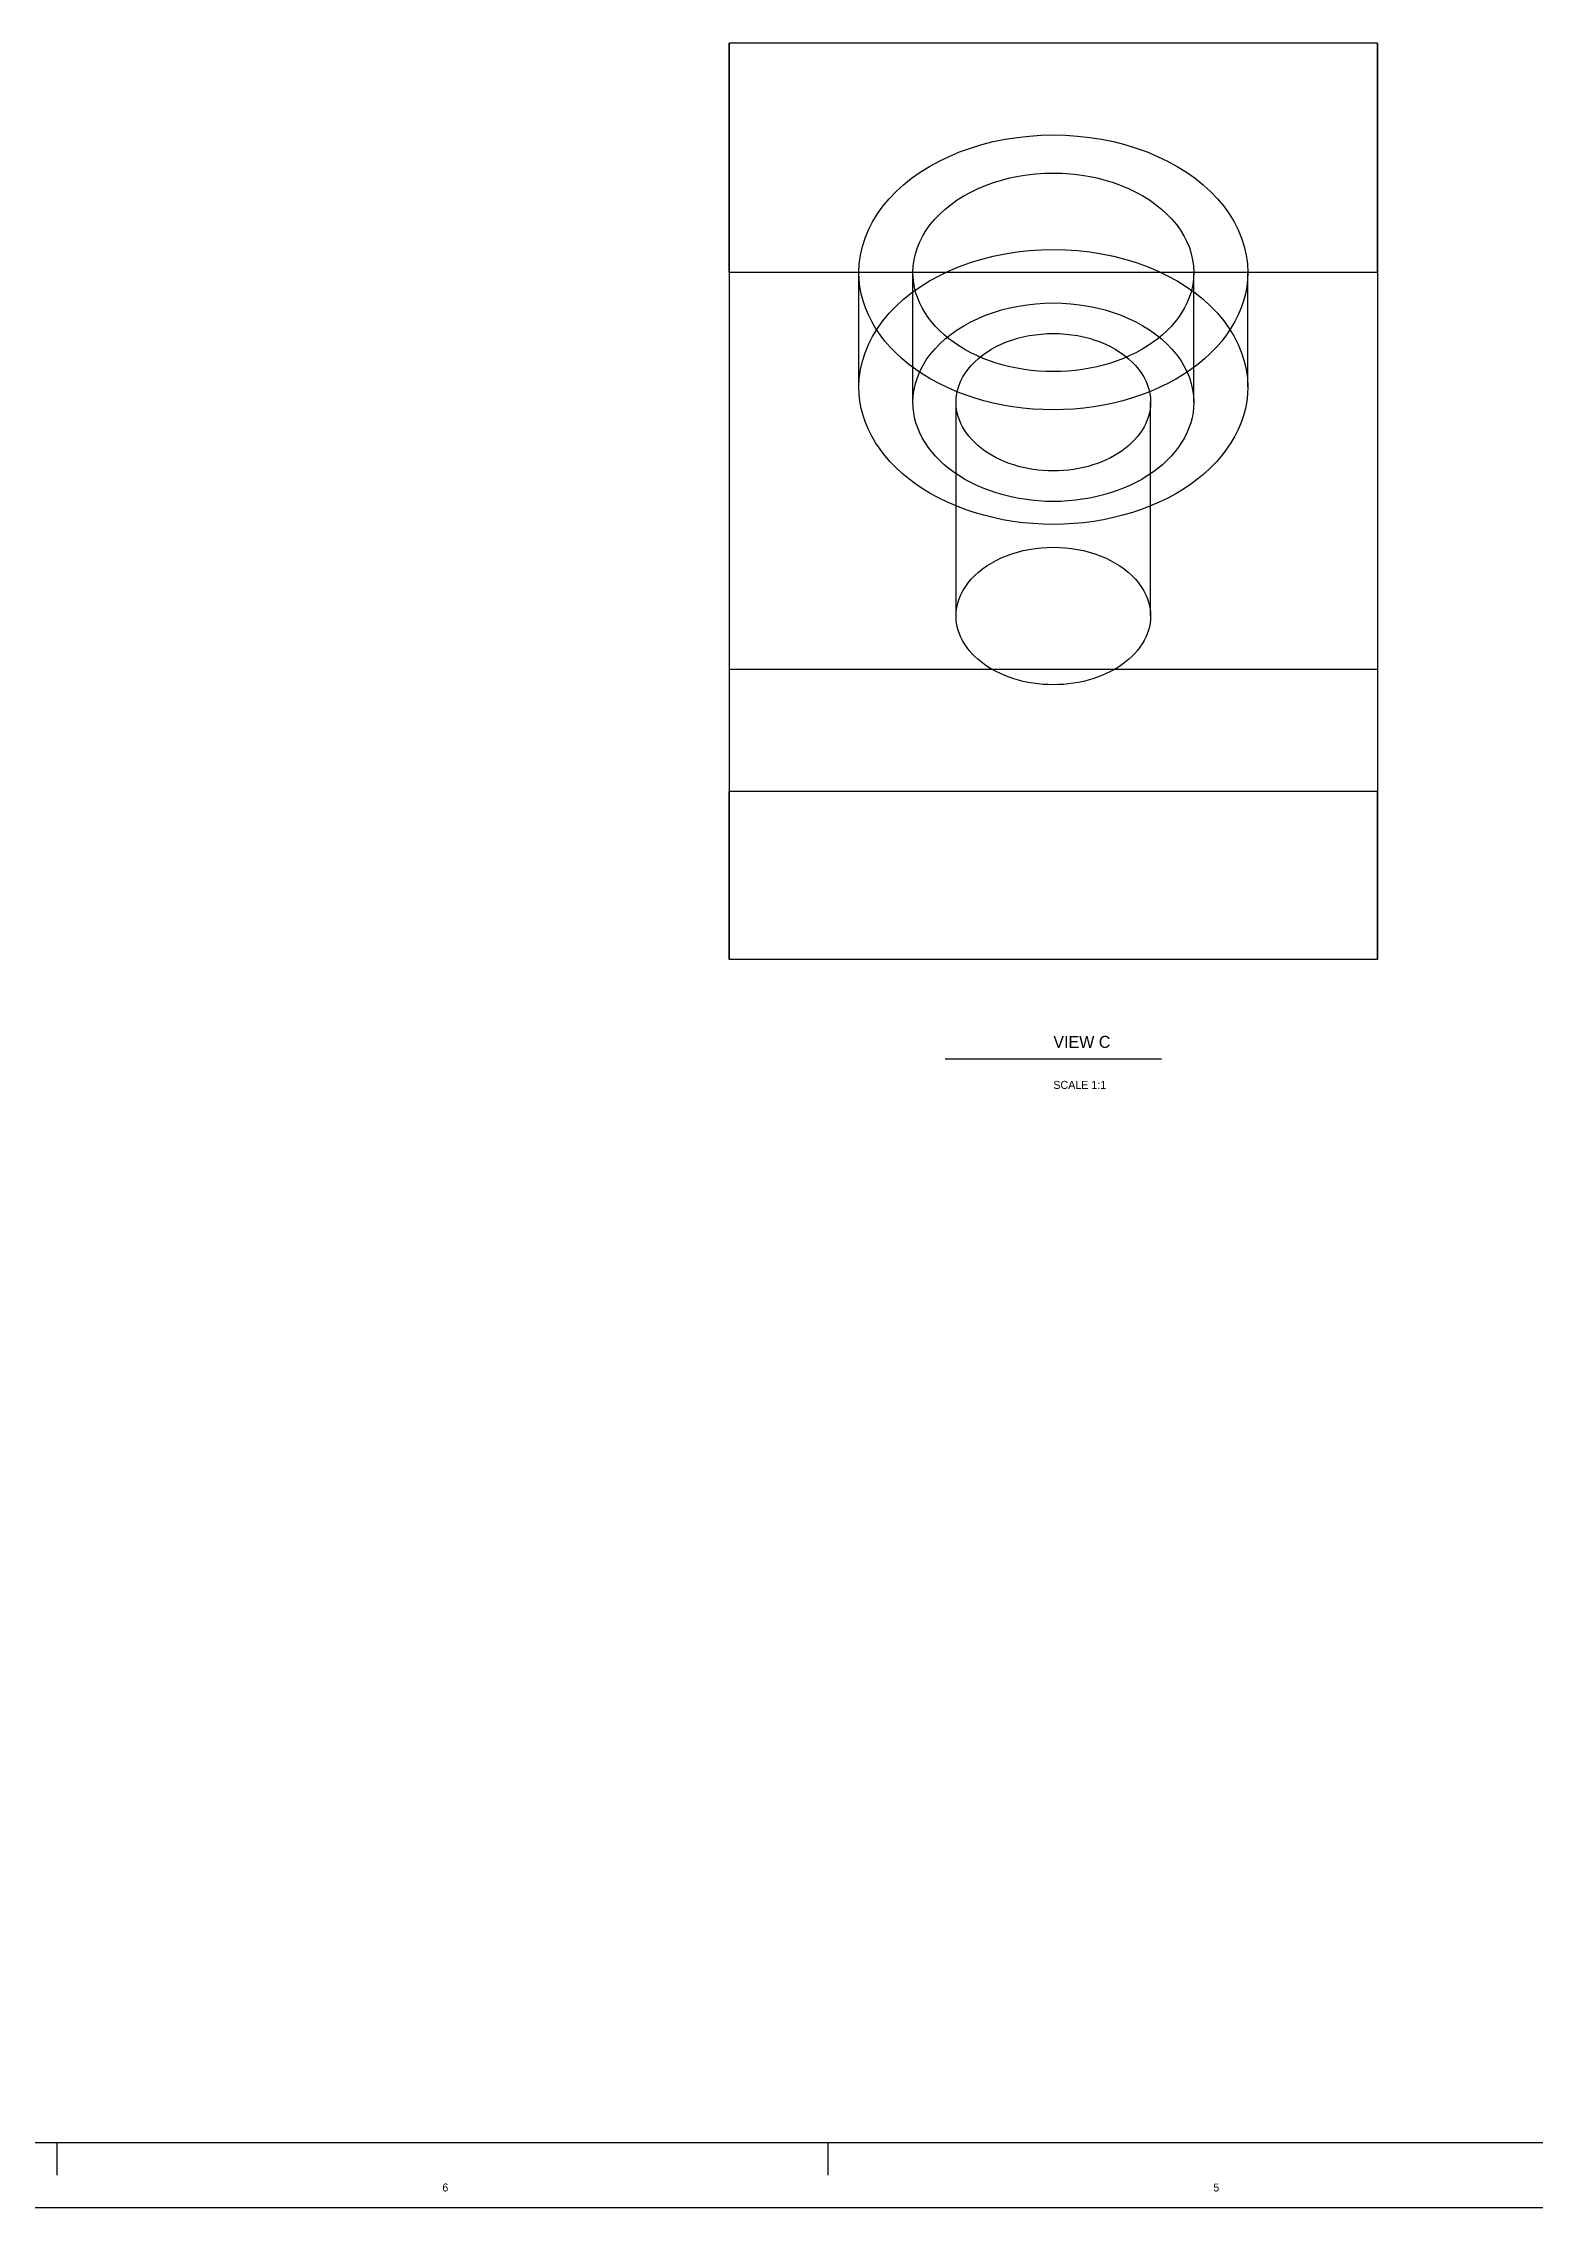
# Model space of a CAD drawing. Header units: metres. Extents: x 0 to 2245, y -1167 to 420.
# Drawn here: x 591 to 1113, y -1160 to -402 of the extents above; entities that cross this region are included whole.
import ezdxf

# ---------------------------------------------------------------- set-up
doc = ezdxf.new("R2010")
doc.units = ezdxf.units.M
for name, color, linetype in [('ANNOTATIONS', 3, 'CONTINUOUS'), ('BORDER', 7, 'CONTINUOUS'), ('VISIBLE', 7, 'CONTINUOUS')]:
    doc.layers.add(name, color=color, linetype=linetype)

msp = doc.modelspace()

# ---------------------------------------------------------------- linework, layer by layer
at = {"layer": 'BORDER'}
for p, q in [((907.09, -757.7), (982.68, -757.7)), ((2214.8, -1137.17), (56.69, -1137.17)), ((596.22, -1137.17), (596.22, -1148.5)), ((865.97, -1137.17), (865.97, -1148.5)), ((2237.48, -1159.84), (7.56, -1159.84))]:
    msp.add_line(p, q, dxfattribs=at)
at = {"layer": 'VISIBLE'}
for p, q in [((831.5, -402.33), (831.5, -621.48)), ((1058.27, -402.33), (831.5, -402.33)), ((831.5, -482.51), (831.5, -402.33)), ((1058.27, -402.33), (1058.27, -621.48)), ((1058.27, -482.51), (1058.27, -402.33)), ((912.08, -440.36), (915.89, -438.99)), ((915.89, -438.99), (919.82, -437.79)), ((919.82, -437.79), (923.86, -436.76)), ((923.86, -436.76), (927.99, -435.91)), ((927.99, -435.91), (932.17, -435.25)), ((932.17, -435.25), (936.38, -434.78)), ((936.38, -434.78), (940.63, -434.5)), ((940.63, -434.5), (944.88, -434.4)), ((944.88, -434.4), (949.14, -434.5)), ((949.14, -434.5), (953.38, -434.78)), ((953.38, -434.78), (957.6, -435.25)), ((957.6, -435.25), (961.78, -435.91)), ((961.78, -435.91), (965.91, -436.76)), ((965.91, -436.76), (969.95, -437.79)), ((969.95, -437.79), (973.88, -438.99)), ((973.88, -438.99), (977.68, -440.36)), ((898.33, -447.43), (901.53, -445.43)), ((901.53, -445.43), (904.89, -443.59)), ((904.89, -443.59), (908.42, -441.9)), ((908.42, -441.9), (912.08, -440.36)), ((977.68, -440.36), (981.35, -441.9)), ((981.35, -441.9), (984.87, -443.59)), ((984.87, -443.59), (988.23, -445.43)), ((988.23, -445.43), (991.43, -447.43)), ((887.43, -456.75), (889.84, -454.23)), ((889.84, -454.23), (892.48, -451.83)), ((892.48, -451.83), (895.31, -449.56)), ((895.31, -449.56), (898.33, -447.43)), ((913.57, -455.73), (916, -454.4)), ((916, -454.4), (918.55, -453.18)), ((918.55, -453.18), (921.19, -452.07)), ((921.19, -452.07), (923.94, -451.08)), ((923.94, -451.08), (926.78, -450.21)), ((926.78, -450.21), (929.7, -449.46)), ((929.7, -449.46), (932.68, -448.85)), ((932.68, -448.85), (935.7, -448.38)), ((935.7, -448.38), (938.74, -448.04)), ((938.74, -448.04), (941.81, -447.83)), ((941.81, -447.83), (944.88, -447.76)), ((944.88, -447.76), (947.96, -447.83)), ((947.96, -447.83), (951.02, -448.04)), ((951.02, -448.04), (954.07, -448.38)), ((954.07, -448.38), (957.08, -448.85)), ((957.08, -448.85), (960.07, -449.46)), ((960.07, -449.46), (962.99, -450.21)), ((962.99, -450.21), (965.82, -451.08)), ((965.82, -451.08), (968.57, -452.07)), ((968.57, -452.07), (971.22, -453.18)), ((971.22, -453.18), (973.76, -454.4)), ((973.76, -454.4), (976.19, -455.73)), ((991.43, -447.43), (994.45, -449.56)), ((994.45, -449.56), (997.29, -451.83)), ((997.29, -451.83), (999.92, -454.23)), ((999.92, -454.23), (1002.34, -456.75)), ((881.62, -464.81), (883.31, -462.04)), ((883.31, -462.04), (885.25, -459.35)), ((885.25, -459.35), (887.43, -456.75)), ((905.13, -462.09), (907.04, -460.35)), ((907.04, -460.35), (909.08, -458.71)), ((909.08, -458.71), (911.26, -457.17)), ((911.26, -457.17), (913.57, -455.73)), ((976.19, -455.73), (978.5, -457.17)), ((978.5, -457.17), (980.68, -458.71)), ((980.68, -458.71), (982.73, -460.35)), ((982.73, -460.35), (984.63, -462.09)), ((1002.34, -456.75), (1004.51, -459.35)), ((1004.51, -459.35), (1006.45, -462.04)), ((1006.45, -462.04), (1008.14, -464.81)), ((878.99, -470.53), (880.18, -467.64)), ((880.18, -467.64), (881.62, -464.81)), ((899.19, -469.73), (900.42, -467.73)), ((900.42, -467.73), (901.81, -465.78)), ((901.81, -465.78), (903.39, -463.9)), ((903.39, -463.9), (905.13, -462.09)), ((984.63, -462.09), (986.38, -463.9)), ((986.38, -463.9), (987.95, -465.78)), ((987.95, -465.78), (989.35, -467.73)), ((989.35, -467.73), (990.57, -469.73)), ((1008.14, -464.81), (1009.58, -467.64)), ((1009.58, -467.64), (1010.77, -470.53)), ((876.99, -479.47), (877.39, -476.45)), ((877.39, -476.45), (878.06, -473.47)), ((878.06, -473.47), (878.99, -470.53)), ((896.14, -478.14), (896.62, -475.98)), ((896.62, -475.98), (897.3, -473.86)), ((897.3, -473.86), (898.15, -471.77)), ((898.15, -471.77), (899.19, -469.73)), ((919.82, -477.87), (923.86, -476.84)), ((923.86, -476.84), (927.99, -476)), ((927.99, -476), (932.17, -475.34)), ((932.17, -475.34), (936.38, -474.87)), ((936.38, -474.87), (940.63, -474.58)), ((940.63, -474.58), (944.88, -474.49)), ((944.88, -474.49), (949.14, -474.58)), ((949.14, -474.58), (953.38, -474.87)), ((953.38, -474.87), (957.6, -475.34)), ((957.6, -475.34), (961.78, -476)), ((961.78, -476), (965.91, -476.84)), ((965.91, -476.84), (969.95, -477.87)), ((990.57, -469.73), (991.61, -471.77)), ((991.61, -471.77), (992.47, -473.86)), ((992.47, -473.86), (993.14, -475.98)), ((993.14, -475.98), (993.63, -478.14)), ((1010.77, -470.53), (1011.7, -473.47)), ((1011.7, -473.47), (1012.37, -476.45)), ((1012.37, -476.45), (1012.78, -479.47)), ((1058.27, -482.51), (831.5, -482.51)), ((831.5, -482.51), (831.5, -723.03)), ((876.85, -482.51), (876.99, -479.47)), ((876.94, -485.04), (876.85, -482.51)), ((876.85, -522.6), (876.85, -482.51)), ((895.75, -482.51), (895.85, -480.31)), ((895.82, -484.33), (895.75, -482.51)), ((895.75, -527.94), (895.75, -482.51)), ((896.02, -486.15), (895.82, -484.33)), ((895.85, -480.31), (896.14, -478.14)), ((901.53, -485.52), (904.89, -483.68)), ((904.89, -483.68), (908.42, -481.98)), ((908.42, -481.98), (912.08, -480.45)), ((912.08, -480.45), (915.89, -479.08)), ((915.89, -479.08), (919.82, -477.87)), ((969.95, -477.87), (973.88, -479.08)), ((973.88, -479.08), (977.68, -480.45)), ((977.68, -480.45), (981.35, -481.98)), ((981.35, -481.98), (984.87, -483.68)), ((984.87, -483.68), (988.23, -485.52)), ((993.63, -478.14), (993.92, -480.31)), ((993.95, -484.33), (993.75, -486.15)), ((993.92, -480.31), (994.02, -482.51)), ((994.02, -482.51), (993.95, -484.33)), ((994.02, -527.94), (994.02, -482.51)), ((1012.78, -479.47), (1012.91, -482.51)), ((1012.91, -482.51), (1012.82, -485.04)), ((1012.91, -522.6), (1012.91, -482.51)), ((1058.27, -482.51), (1058.27, -723.03)), ((877.23, -487.55), (876.94, -485.04)), ((877.69, -490.04), (877.23, -487.55)), ((878.34, -492.52), (877.69, -490.04)), ((889.84, -494.32), (892.48, -491.92)), ((892.48, -491.92), (895.31, -489.65)), ((895.31, -489.65), (898.33, -487.51)), ((896.36, -487.95), (896.02, -486.15)), ((896.82, -489.74), (896.36, -487.95)), ((897.42, -491.5), (896.82, -489.74)), ((898.15, -493.24), (897.42, -491.5)), ((898.33, -487.51), (901.53, -485.52)), ((988.23, -485.52), (991.43, -487.51)), ((991.43, -487.51), (994.45, -489.65)), ((992.34, -491.5), (991.61, -493.24)), ((992.94, -489.74), (992.34, -491.5)), ((993.41, -487.95), (992.94, -489.74)), ((993.75, -486.15), (993.41, -487.95)), ((994.45, -489.65), (997.29, -491.92)), ((997.29, -491.92), (999.92, -494.32)), ((1012.07, -490.04), (1011.43, -492.52)), ((1012.54, -487.55), (1012.07, -490.04)), ((1012.82, -485.04), (1012.54, -487.55)), ((879.17, -494.96), (878.34, -492.52)), ((880.18, -497.37), (879.17, -494.96)), ((881.36, -499.74), (880.18, -497.37)), ((882.72, -502.06), (881.36, -499.74)), ((883.31, -502.13), (885.25, -499.44)), ((885.25, -499.44), (887.43, -496.83)), ((887.43, -496.83), (889.84, -494.32)), ((899.01, -494.95), (898.15, -493.24)), ((899.99, -496.63), (899.01, -494.95)), ((901.1, -498.27), (899.99, -496.63)), ((902.33, -499.88), (901.1, -498.27)), ((903.68, -501.44), (902.33, -499.88)), ((913.57, -501.17), (916, -499.83)), ((916, -499.83), (918.55, -498.61)), ((918.55, -498.61), (921.19, -497.5)), ((921.19, -497.5), (923.94, -496.51)), ((923.94, -496.51), (926.78, -495.64)), ((926.78, -495.64), (929.7, -494.9)), ((929.7, -494.9), (932.68, -494.29)), ((932.68, -494.29), (935.7, -493.81)), ((935.7, -493.81), (938.74, -493.47)), ((938.74, -493.47), (941.81, -493.27)), ((941.81, -493.27), (944.88, -493.2)), ((944.88, -493.2), (947.96, -493.27)), ((947.96, -493.27), (951.02, -493.47)), ((951.02, -493.47), (954.07, -493.81)), ((954.07, -493.81), (957.08, -494.29)), ((957.08, -494.29), (960.07, -494.9)), ((960.07, -494.9), (962.99, -495.64)), ((962.99, -495.64), (965.82, -496.51)), ((965.82, -496.51), (968.57, -497.5)), ((968.57, -497.5), (971.22, -498.61)), ((971.22, -498.61), (973.76, -499.83)), ((973.76, -499.83), (976.19, -501.17)), ((987.43, -499.88), (986.08, -501.44)), ((988.67, -498.27), (987.43, -499.88)), ((989.77, -496.63), (988.67, -498.27)), ((990.76, -494.95), (989.77, -496.63)), ((991.61, -493.24), (990.76, -494.95)), ((999.92, -494.32), (1002.34, -496.83)), ((1002.34, -496.83), (1004.51, -499.44)), ((1004.51, -499.44), (1006.45, -502.13)), ((1008.4, -499.74), (1007.04, -502.06)), ((1009.59, -497.37), (1008.4, -499.74)), ((1010.6, -494.96), (1009.59, -497.37)), ((1011.43, -492.52), (1010.6, -494.96)), ((880.18, -507.73), (881.62, -504.9)), ((881.62, -504.9), (883.31, -502.13)), ((884.26, -504.34), (882.72, -502.06)), ((885.97, -506.56), (884.26, -504.34)), ((887.83, -508.72), (885.97, -506.56)), ((903.39, -509.33), (905.13, -507.52)), ((905.14, -502.94), (903.68, -501.44)), ((905.13, -507.52), (907.04, -505.78)), ((906.71, -504.38), (905.14, -502.94)), ((908.37, -505.76), (906.71, -504.38)), ((907.04, -505.78), (909.08, -504.14)), ((910.14, -507.07), (908.37, -505.76)), ((909.08, -504.14), (911.26, -502.6)), ((912, -508.32), (910.14, -507.07)), ((911.26, -502.6), (913.57, -501.17)), ((926.65, -507.63), (928.48, -506.87)), ((928.48, -506.87), (930.38, -506.18)), ((930.38, -506.18), (932.35, -505.58)), ((932.35, -505.58), (934.37, -505.06)), ((934.37, -505.06), (936.44, -504.64)), ((936.44, -504.64), (938.52, -504.31)), ((938.52, -504.31), (940.63, -504.08)), ((940.63, -504.08), (942.75, -503.93)), ((942.75, -503.93), (944.88, -503.89)), ((944.88, -503.89), (947.01, -503.93)), ((947.01, -503.93), (949.13, -504.08)), ((949.13, -504.08), (951.24, -504.31)), ((951.24, -504.31), (953.33, -504.64)), ((953.33, -504.64), (955.39, -505.06)), ((955.39, -505.06), (957.42, -505.58)), ((957.42, -505.58), (959.38, -506.18)), ((959.38, -506.18), (961.28, -506.87)), ((961.28, -506.87), (963.12, -507.63)), ((976.19, -501.17), (978.5, -502.6)), ((979.63, -507.07), (977.76, -508.32)), ((978.5, -502.6), (980.68, -504.14)), ((981.39, -505.76), (979.63, -507.07)), ((980.68, -504.14), (982.73, -505.78)), ((983.06, -504.38), (981.39, -505.76)), ((982.73, -505.78), (984.63, -507.52)), ((984.62, -502.94), (983.06, -504.38)), ((986.08, -501.44), (984.62, -502.94)), ((984.63, -507.52), (986.38, -509.33)), ((1003.8, -506.56), (1001.93, -508.72)), ((1005.51, -504.34), (1003.8, -506.56)), ((1007.04, -502.06), (1005.51, -504.34)), ((1006.45, -502.13), (1008.14, -504.9)), ((1008.14, -504.9), (1009.58, -507.73)), ((877.39, -516.54), (878.06, -513.56)), ((878.06, -513.56), (878.99, -510.62)), ((878.99, -510.62), (880.18, -507.73)), ((889.86, -510.79), (887.83, -508.72)), ((892.02, -512.79), (889.86, -510.79)), ((894.33, -514.7), (892.02, -512.79)), ((896.78, -516.52), (894.33, -514.7)), ((899.19, -515.16), (900.42, -513.16)), ((900.42, -513.16), (901.81, -511.22)), ((901.81, -511.22), (903.39, -509.33)), ((913.95, -509.5), (912, -508.32)), ((915.99, -510.61), (913.95, -509.5)), ((915.07, -516.36), (916.16, -515.06)), ((918.11, -511.64), (915.99, -510.61)), ((916.16, -515.06), (917.36, -513.8)), ((917.36, -513.8), (918.68, -512.6)), ((920.32, -512.6), (918.11, -511.64)), ((918.68, -512.6), (920.1, -511.47)), ((920.1, -511.47), (921.61, -510.4)), ((922.59, -513.47), (920.32, -512.6)), ((921.61, -510.4), (923.21, -509.4)), ((924.91, -514.25), (922.59, -513.47)), ((923.21, -509.4), (924.89, -508.48)), ((924.89, -508.48), (926.65, -507.63)), ((927.29, -514.95), (924.91, -514.25)), ((929.71, -515.55), (927.29, -514.95)), ((962.48, -514.95), (960.06, -515.55)), ((964.85, -514.25), (962.48, -514.95)), ((963.12, -507.63), (964.88, -508.48)), ((967.18, -513.47), (964.85, -514.25)), ((964.88, -508.48), (966.56, -509.4)), ((966.56, -509.4), (968.16, -510.4)), ((969.45, -512.6), (967.18, -513.47)), ((968.16, -510.4), (969.67, -511.47)), ((971.65, -511.64), (969.45, -512.6)), ((969.67, -511.47), (971.08, -512.6)), ((971.08, -512.6), (972.4, -513.8)), ((973.77, -510.61), (971.65, -511.64)), ((972.4, -513.8), (973.61, -515.06)), ((973.61, -515.06), (974.7, -516.36)), ((975.81, -509.5), (973.77, -510.61)), ((977.76, -508.32), (975.81, -509.5)), ((986.38, -509.33), (987.95, -511.22)), ((987.95, -511.22), (989.35, -513.16)), ((989.35, -513.16), (990.57, -515.16)), ((995.43, -514.7), (992.99, -516.52)), ((997.74, -512.79), (995.43, -514.7)), ((999.91, -510.79), (997.74, -512.79)), ((1001.93, -508.72), (999.91, -510.79)), ((1009.58, -507.73), (1010.77, -510.62)), ((1010.77, -510.62), (1011.7, -513.56)), ((1011.7, -513.56), (1012.37, -516.54)), ((876.85, -522.6), (876.99, -519.56)), ((876.94, -525.12), (876.85, -522.6)), ((876.99, -519.56), (877.39, -516.54)), ((896.14, -523.57), (896.62, -521.42)), ((896.62, -521.42), (897.3, -519.29)), ((899.35, -518.25), (896.78, -516.52)), ((897.3, -519.29), (898.15, -517.2)), ((898.15, -517.2), (899.19, -515.16)), ((902.06, -519.88), (899.35, -518.25)), ((904.88, -521.42), (902.06, -519.88)), ((907.82, -522.85), (904.88, -521.42)), ((911.47, -523.42), (911.94, -521.95)), ((911.94, -521.95), (912.53, -520.51)), ((912.53, -520.51), (913.25, -519.09)), ((913.25, -519.09), (914.1, -517.71)), ((914.1, -517.71), (915.07, -516.36)), ((932.17, -516.07), (929.71, -515.55)), ((934.66, -516.49), (932.17, -516.07)), ((937.18, -516.82), (934.66, -516.49)), ((939.73, -517.06), (937.18, -516.82)), ((942.3, -517.2), (939.73, -517.06)), ((944.88, -517.25), (942.3, -517.2)), ((947.46, -517.2), (944.88, -517.25)), ((950.03, -517.06), (947.46, -517.2)), ((952.58, -516.82), (950.03, -517.06)), ((955.1, -516.49), (952.58, -516.82)), ((957.6, -516.07), (955.1, -516.49)), ((960.06, -515.55), (957.6, -516.07)), ((974.7, -516.36), (975.67, -517.71)), ((975.67, -517.71), (976.51, -519.09)), ((976.51, -519.09), (977.23, -520.51)), ((977.23, -520.51), (977.83, -521.95)), ((977.83, -521.95), (978.29, -523.42)), ((984.89, -521.42), (981.95, -522.85)), ((987.71, -519.88), (984.89, -521.42)), ((990.41, -518.25), (987.71, -519.88)), ((992.99, -516.52), (990.41, -518.25)), ((990.57, -515.16), (991.61, -517.2)), ((991.61, -517.2), (992.47, -519.29)), ((992.47, -519.29), (993.14, -521.42)), ((993.14, -521.42), (993.63, -523.57)), ((1012.37, -516.54), (1012.78, -519.56)), ((1012.78, -519.56), (1012.91, -522.6)), ((1012.91, -522.6), (1012.82, -525.12)), ((877.23, -527.64), (876.94, -525.12)), ((877.69, -530.13), (877.23, -527.64)), ((878.34, -532.6), (877.69, -530.13)), ((895.75, -527.94), (895.85, -525.75)), ((895.82, -529.77), (895.75, -527.94)), ((896.02, -531.58), (895.82, -529.77)), ((895.85, -525.75), (896.14, -523.57)), ((910.87, -524.17), (907.82, -522.85)), ((914.01, -525.37), (910.87, -524.17)), ((910.87, -527.94), (910.93, -526.42)), ((910.91, -529.2), (910.87, -527.94)), ((910.87, -602.77), (910.87, -527.94)), ((911.05, -530.46), (910.91, -529.2)), ((910.93, -526.42), (911.14, -524.91)), ((911.14, -524.91), (911.47, -523.42)), ((917.23, -526.46), (914.01, -525.37)), ((920.52, -527.42), (917.23, -526.46)), ((923.87, -528.26), (920.52, -527.42)), ((927.27, -528.97), (923.87, -528.26)), ((930.73, -529.56), (927.27, -528.97)), ((934.22, -530.02), (930.73, -529.56)), ((937.75, -530.35), (934.22, -530.02)), ((955.54, -530.02), (952.01, -530.35)), ((959.04, -529.56), (955.54, -530.02)), ((962.49, -528.97), (959.04, -529.56)), ((965.9, -528.26), (962.49, -528.97)), ((969.25, -527.42), (965.9, -528.26)), ((972.54, -526.46), (969.25, -527.42)), ((975.76, -525.37), (972.54, -526.46)), ((978.9, -524.17), (975.76, -525.37)), ((978.29, -523.42), (978.63, -524.91)), ((978.63, -524.91), (978.83, -526.42)), ((978.85, -529.2), (978.71, -530.46)), ((978.83, -526.42), (978.9, -527.94)), ((978.9, -527.94), (978.85, -529.2)), ((981.95, -522.85), (978.9, -524.17)), ((978.9, -602.77), (978.9, -527.94)), ((993.63, -523.57), (993.92, -525.75)), ((993.95, -529.77), (993.75, -531.58)), ((993.92, -525.75), (994.02, -527.94)), ((994.02, -527.94), (993.95, -529.77)), ((1012.07, -530.13), (1011.43, -532.6)), ((1012.54, -527.64), (1012.07, -530.13)), ((1012.82, -525.12), (1012.54, -527.64)), ((879.17, -535.05), (878.34, -532.6)), ((880.18, -537.45), (879.17, -535.05)), ((881.36, -539.82), (880.18, -537.45)), ((896.36, -533.38), (896.02, -531.58)), ((896.82, -535.17), (896.36, -533.38)), ((897.42, -536.93), (896.82, -535.17)), ((898.15, -538.67), (897.42, -536.93)), ((911.29, -531.71), (911.05, -530.46)), ((911.61, -532.94), (911.29, -531.71)), ((912.03, -534.17), (911.61, -532.94)), ((912.53, -535.37), (912.03, -534.17)), ((913.12, -536.55), (912.53, -535.37)), ((913.8, -537.72), (913.12, -536.55)), ((914.57, -538.86), (913.8, -537.72)), ((941.31, -530.55), (937.75, -530.35)), ((944.88, -530.61), (941.31, -530.55)), ((948.46, -530.55), (944.88, -530.61)), ((952.01, -530.35), (948.46, -530.55)), ((975.96, -537.72), (975.19, -538.86)), ((976.64, -536.55), (975.96, -537.72)), ((977.23, -535.37), (976.64, -536.55)), ((977.74, -534.17), (977.23, -535.37)), ((978.15, -532.94), (977.74, -534.17)), ((978.48, -531.71), (978.15, -532.94)), ((978.71, -530.46), (978.48, -531.71)), ((992.34, -536.93), (991.61, -538.67)), ((992.94, -535.17), (992.34, -536.93)), ((993.41, -533.38), (992.94, -535.17)), ((993.75, -531.58), (993.41, -533.38)), ((1009.59, -537.45), (1008.4, -539.82)), ((1010.6, -535.05), (1009.59, -537.45)), ((1011.43, -532.6), (1010.6, -535.05)), ((882.72, -542.15), (881.36, -539.82)), ((884.26, -544.43), (882.72, -542.15)), ((885.97, -546.65), (884.26, -544.43)), ((899.01, -540.38), (898.15, -538.67)), ((899.99, -542.06), (899.01, -540.38)), ((901.1, -543.71), (899.99, -542.06)), ((902.33, -545.31), (901.1, -543.71)), ((903.68, -546.87), (902.33, -545.31)), ((915.42, -539.97), (914.57, -538.86)), ((916.36, -541.04), (915.42, -539.97)), ((917.37, -542.08), (916.36, -541.04)), ((918.45, -543.08), (917.37, -542.08)), ((919.61, -544.04), (918.45, -543.08)), ((920.83, -544.95), (919.61, -544.04)), ((922.12, -545.81), (920.83, -544.95)), ((968.94, -544.95), (967.65, -545.81)), ((970.16, -544.04), (968.94, -544.95)), ((971.31, -543.08), (970.16, -544.04)), ((972.4, -542.08), (971.31, -543.08)), ((973.41, -541.04), (972.4, -542.08)), ((974.34, -539.97), (973.41, -541.04)), ((975.19, -538.86), (974.34, -539.97)), ((987.43, -545.31), (986.08, -546.87)), ((988.67, -543.71), (987.43, -545.31)), ((989.77, -542.06), (988.67, -543.71)), ((990.76, -540.38), (989.77, -542.06)), ((991.61, -538.67), (990.76, -540.38)), ((1005.51, -544.43), (1003.8, -546.65)), ((1007.04, -542.15), (1005.51, -544.43)), ((1008.4, -539.82), (1007.04, -542.15)), ((887.83, -548.8), (885.97, -546.65)), ((889.86, -550.88), (887.83, -548.8)), ((892.02, -552.88), (889.86, -550.88)), ((894.33, -554.79), (892.02, -552.88)), ((905.14, -548.37), (903.68, -546.87)), ((906.71, -549.81), (905.14, -548.37)), ((908.37, -551.19), (906.71, -549.81)), ((910.14, -552.51), (908.37, -551.19)), ((912, -553.76), (910.14, -552.51)), ((923.47, -546.63), (922.12, -545.81)), ((924.88, -547.4), (923.47, -546.63)), ((926.35, -548.11), (924.88, -547.4)), ((927.87, -548.77), (926.35, -548.11)), ((929.45, -549.37), (927.87, -548.77)), ((931.06, -549.92), (929.45, -549.37)), ((932.7, -550.4), (931.06, -549.92)), ((934.38, -550.82), (932.7, -550.4)), ((936.08, -551.17), (934.38, -550.82)), ((937.81, -551.47), (936.08, -551.17)), ((939.55, -551.7), (937.81, -551.47)), ((941.32, -551.86), (939.55, -551.7)), ((943.09, -551.96), (941.32, -551.86)), ((944.88, -551.99), (943.09, -551.96)), ((946.67, -551.96), (944.88, -551.99)), ((948.45, -551.86), (946.67, -551.96)), ((950.21, -551.7), (948.45, -551.86)), ((951.96, -551.47), (950.21, -551.7)), ((953.69, -551.17), (951.96, -551.47)), ((955.39, -550.82), (953.69, -551.17)), ((957.06, -550.4), (955.39, -550.82)), ((958.71, -549.92), (957.06, -550.4)), ((960.32, -549.37), (958.71, -549.92)), ((961.89, -548.77), (960.32, -549.37)), ((963.41, -548.11), (961.89, -548.77)), ((964.88, -547.4), (963.41, -548.11)), ((966.3, -546.63), (964.88, -547.4)), ((967.65, -545.81), (966.3, -546.63)), ((979.63, -552.51), (977.76, -553.76)), ((981.39, -551.19), (979.63, -552.51)), ((983.06, -549.81), (981.39, -551.19)), ((984.62, -548.37), (983.06, -549.81)), ((986.08, -546.87), (984.62, -548.37)), ((997.74, -552.88), (995.43, -554.79)), ((999.91, -550.88), (997.74, -552.88)), ((1001.93, -548.8), (999.91, -550.88)), ((1003.8, -546.65), (1001.93, -548.8)), ((896.78, -556.61), (894.33, -554.79)), ((899.35, -558.34), (896.78, -556.61)), ((902.06, -559.97), (899.35, -558.34)), ((904.88, -561.51), (902.06, -559.97)), ((913.95, -554.94), (912, -553.76)), ((915.99, -556.04), (913.95, -554.94)), ((918.11, -557.07), (915.99, -556.04)), ((920.32, -558.03), (918.11, -557.07)), ((922.59, -558.9), (920.32, -558.03)), ((924.91, -559.68), (922.59, -558.9)), ((927.29, -560.38), (924.91, -559.68)), ((929.71, -560.98), (927.29, -560.38)), ((962.48, -560.38), (960.06, -560.98)), ((964.85, -559.68), (962.48, -560.38)), ((967.18, -558.9), (964.85, -559.68)), ((969.45, -558.03), (967.18, -558.9)), ((971.65, -557.07), (969.45, -558.03)), ((973.77, -556.04), (971.65, -557.07)), ((975.81, -554.94), (973.77, -556.04)), ((977.76, -553.76), (975.81, -554.94)), ((987.71, -559.97), (984.89, -561.51)), ((990.41, -558.34), (987.71, -559.97)), ((992.99, -556.61), (990.41, -558.34)), ((995.43, -554.79), (992.99, -556.61)), ((907.82, -562.93), (904.88, -561.51)), ((910.87, -564.26), (907.82, -562.93)), ((914.01, -565.46), (910.87, -564.26)), ((917.23, -566.55), (914.01, -565.46)), ((920.52, -567.51), (917.23, -566.55)), ((923.87, -568.35), (920.52, -567.51)), ((932.17, -561.5), (929.71, -560.98)), ((934.66, -561.92), (932.17, -561.5)), ((937.18, -562.25), (934.66, -561.92)), ((939.73, -562.49), (937.18, -562.25)), ((942.3, -562.64), (939.73, -562.49)), ((944.88, -562.68), (942.3, -562.64)), ((947.46, -562.64), (944.88, -562.68)), ((950.03, -562.49), (947.46, -562.64)), ((952.58, -562.25), (950.03, -562.49)), ((955.1, -561.92), (952.58, -562.25)), ((957.6, -561.5), (955.1, -561.92)), ((960.06, -560.98), (957.6, -561.5)), ((969.25, -567.51), (965.9, -568.35)), ((972.54, -566.55), (969.25, -567.51)), ((975.76, -565.46), (972.54, -566.55)), ((978.9, -564.26), (975.76, -565.46)), ((981.95, -562.93), (978.9, -564.26)), ((984.89, -561.51), (981.95, -562.93)), ((927.27, -569.06), (923.87, -568.35)), ((930.73, -569.65), (927.27, -569.06)), ((934.22, -570.11), (930.73, -569.65)), ((937.75, -570.44), (934.22, -570.11)), ((941.31, -570.63), (937.75, -570.44)), ((944.88, -570.7), (941.31, -570.63)), ((948.46, -570.63), (944.88, -570.7)), ((952.01, -570.44), (948.46, -570.63)), ((955.54, -570.11), (952.01, -570.44)), ((959.04, -569.65), (955.54, -570.11)), ((962.49, -569.06), (959.04, -569.65)), ((965.9, -568.35), (962.49, -569.06)), ((924.89, -583.31), (926.65, -582.47)), ((926.65, -582.47), (928.48, -581.7)), ((928.48, -581.7), (930.38, -581.01)), ((930.38, -581.01), (932.35, -580.41)), ((932.35, -580.41), (934.37, -579.9)), ((934.37, -579.9), (936.44, -579.47)), ((936.44, -579.47), (938.52, -579.14)), ((938.52, -579.14), (940.63, -578.91)), ((940.63, -578.91), (942.75, -578.77)), ((942.75, -578.77), (944.88, -578.72)), ((944.88, -578.72), (947.01, -578.77)), ((947.01, -578.77), (949.13, -578.91)), ((949.13, -578.91), (951.24, -579.14)), ((951.24, -579.14), (953.33, -579.47)), ((953.33, -579.47), (955.39, -579.9)), ((955.39, -579.9), (957.42, -580.41)), ((957.42, -580.41), (959.38, -581.01)), ((959.38, -581.01), (961.28, -581.7)), ((961.28, -581.7), (963.12, -582.47)), ((963.12, -582.47), (964.88, -583.31)), ((915.07, -591.19), (916.16, -589.89)), ((916.16, -589.89), (917.36, -588.63)), ((917.36, -588.63), (918.68, -587.43)), ((918.68, -587.43), (920.1, -586.3)), ((920.1, -586.3), (921.61, -585.23)), ((921.61, -585.23), (923.21, -584.23)), ((923.21, -584.23), (924.89, -583.31)), ((964.88, -583.31), (966.56, -584.23)), ((966.56, -584.23), (968.16, -585.23)), ((968.16, -585.23), (969.67, -586.3)), ((969.67, -586.3), (971.08, -587.43)), ((971.08, -587.43), (972.4, -588.63)), ((972.4, -588.63), (973.61, -589.89)), ((973.61, -589.89), (974.7, -591.19)), ((911.14, -599.74), (911.47, -598.25)), ((911.47, -598.25), (911.94, -596.78)), ((911.94, -596.78), (912.53, -595.34)), ((912.53, -595.34), (913.25, -593.92)), ((913.25, -593.92), (914.1, -592.54)), ((914.1, -592.54), (915.07, -591.19)), ((974.7, -591.19), (975.67, -592.54)), ((975.67, -592.54), (976.51, -593.92)), ((976.51, -593.92), (977.23, -595.34)), ((977.23, -595.34), (977.83, -596.78)), ((977.83, -596.78), (978.29, -598.25)), ((978.29, -598.25), (978.63, -599.74)), ((910.87, -602.77), (910.93, -601.25)), ((910.91, -604.03), (910.87, -602.77)), ((911.05, -605.29), (910.91, -604.03)), ((910.93, -601.25), (911.14, -599.74)), ((911.29, -606.54), (911.05, -605.29)), ((978.71, -605.29), (978.48, -606.54)), ((978.63, -599.74), (978.83, -601.25)), ((978.85, -604.03), (978.71, -605.29)), ((978.83, -601.25), (978.9, -602.77)), ((978.9, -602.77), (978.85, -604.03)), ((911.61, -607.78), (911.29, -606.54)), ((912.03, -609), (911.61, -607.78)), ((912.53, -610.2), (912.03, -609)), ((913.12, -611.39), (912.53, -610.2)), ((913.8, -612.55), (913.12, -611.39)), ((914.57, -613.69), (913.8, -612.55)), ((975.96, -612.55), (975.19, -613.69)), ((976.64, -611.39), (975.96, -612.55)), ((977.23, -610.2), (976.64, -611.39)), ((977.74, -609), (977.23, -610.2)), ((978.15, -607.78), (977.74, -609)), ((978.48, -606.54), (978.15, -607.78)), ((915.42, -614.8), (914.57, -613.69)), ((916.36, -615.88), (915.42, -614.8)), ((917.37, -616.91), (916.36, -615.88)), ((918.45, -617.91), (917.37, -616.91)), ((919.61, -618.87), (918.45, -617.91)), ((920.83, -619.78), (919.61, -618.87)), ((922.12, -620.64), (920.83, -619.78)), ((923.47, -621.46), (922.12, -620.64)), ((967.65, -620.64), (966.3, -621.46)), ((968.94, -619.78), (967.65, -620.64)), ((970.16, -618.87), (968.94, -619.78)), ((971.31, -617.91), (970.16, -618.87)), ((972.4, -616.91), (971.31, -617.91)), ((973.41, -615.88), (972.4, -616.91)), ((974.34, -614.8), (973.41, -615.88)), ((975.19, -613.69), (974.34, -614.8)), ((1058.27, -621.48), (831.5, -621.48)), ((831.5, -621.48), (831.5, -664.24)), ((924.88, -622.23), (923.47, -621.46)), ((926.35, -622.94), (924.88, -622.23)), ((927.87, -623.6), (926.35, -622.94)), ((929.45, -624.2), (927.87, -623.6)), ((931.06, -624.75), (929.45, -624.2)), ((932.7, -625.23), (931.06, -624.75)), ((934.38, -625.65), (932.7, -625.23)), ((936.08, -626), (934.38, -625.65)), ((937.81, -626.3), (936.08, -626)), ((939.55, -626.53), (937.81, -626.3)), ((941.32, -626.69), (939.55, -626.53)), ((943.09, -626.79), (941.32, -626.69)), ((944.88, -626.82), (943.09, -626.79)), ((946.67, -626.79), (944.88, -626.82)), ((948.45, -626.69), (946.67, -626.79)), ((950.21, -626.53), (948.45, -626.69)), ((951.96, -626.3), (950.21, -626.53)), ((953.69, -626), (951.96, -626.3)), ((955.39, -625.65), (953.69, -626)), ((957.06, -625.23), (955.39, -625.65)), ((958.71, -624.75), (957.06, -625.23)), ((960.32, -624.2), (958.71, -624.75)), ((961.89, -623.6), (960.32, -624.2)), ((963.41, -622.94), (961.89, -623.6)), ((964.88, -622.23), (963.41, -622.94)), ((966.3, -621.46), (964.88, -622.23)), ((1058.27, -621.48), (1058.27, -664.24)), ((1058.27, -664.24), (831.5, -664.24)), ((831.5, -723.03), (831.5, -664.24)), ((1058.27, -723.03), (1058.27, -664.24)), ((1058.27, -723.03), (831.5, -723.03))]:
    msp.add_line(p, q, dxfattribs=at)

# ---------------------------------------------------------------- texts
at = {"layer": 'ANNOTATIONS'}
for s, height, p in [('VIEW C', 4.2, (944.88, -753.92)), ('SCALE 1:1', 2.8, (944.88, -768.28))]:
    msp.add_text(s, height=height, dxfattribs=at).set_placement(p)
at = {"layer": 'BORDER'}
for s, p in [('6', (731.11, -1154.17)), ('5', (1000.86, -1154.17))]:
    msp.add_text(s, height=2.8, dxfattribs=at).set_placement(p)

doc.saveas('drawing.dxf')
